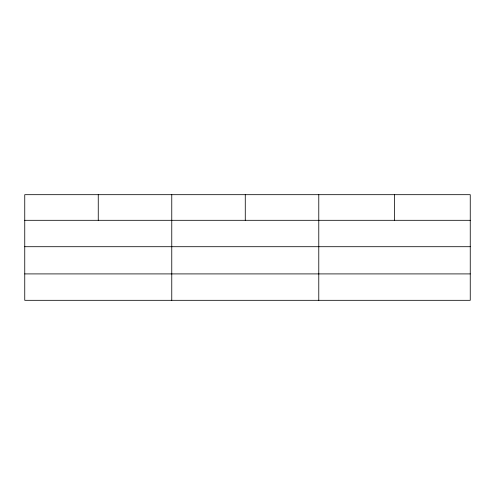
<?xml version="1.0" encoding="UTF-8"?>
<svg xmlns="http://www.w3.org/2000/svg" width="495" height="495" viewBox="0 0 495 495"><rect width="100%" height="100%" fill="white"/><g stroke="black" fill="none" stroke-linecap="round" stroke-linejoin="round"><path stroke-width="0.74" d="M470.25 246.708L470.25 194.684L24.75 194.684L24.75 300.317L470.25 300.317L470.25 246.708L24.75 246.708M24.75 220.306L470.25 220.306M24.75 273.908L470.25 273.908M394.515 194.684L394.515 220.306M318.78 194.684L318.78 300.317M245.273 194.684L245.273 220.306M171.765 194.684L171.765 300.317M98.258 194.684L98.258 220.306"/></g></svg>
